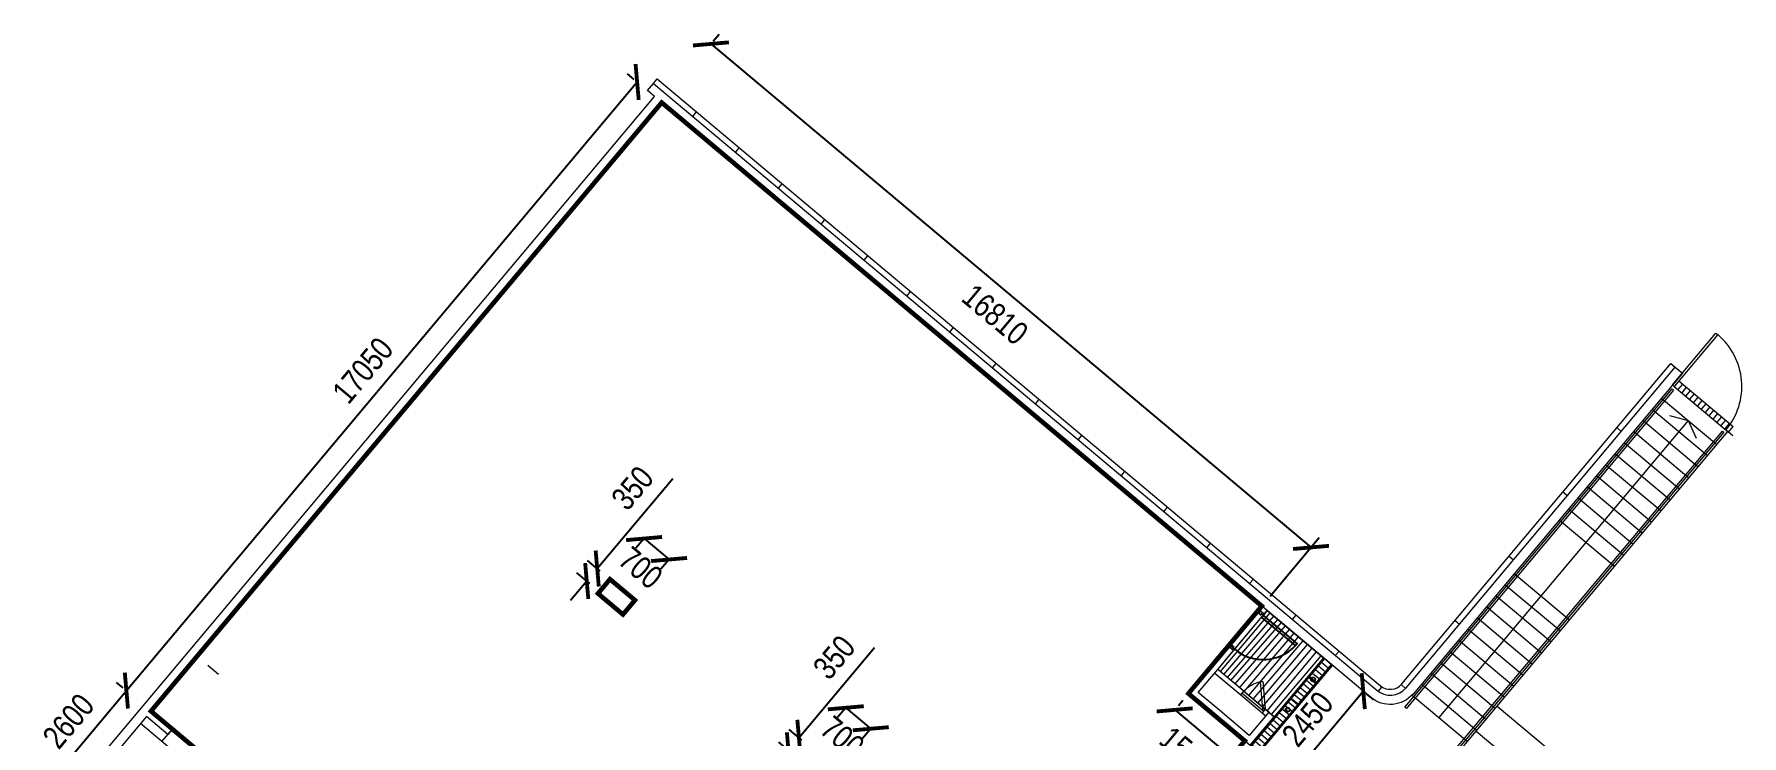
# Model space of a CAD drawing. Header units: millimetres. Extents: x 834140250 to 834644390, y 817877047 to 817987022.
# Drawn here: x 834607718 to 834644362, y 817950756 to 817965815 of the extents above; entities that cross this region are included whole.
import ezdxf

# ---------------------------------------------------------------- set-up
doc = ezdxf.new("R2010")
doc.units = ezdxf.units.MM
doc.header["$LTSCALE"] = 1000
doc.header["$MEASUREMENT"] = 0
doc.layers.get('Defpoints').update_dxf_attribs({"color": 150})
doc.layers.add('3B52X-MAGP-P-ST01$0$VPA280_Structure', color=2, linetype='Continuous', lineweight=5)
doc.layers.add('VPAX', color=7, linetype='Continuous', lineweight=13)
doc.layers.add('MGD031_1', color=7, linetype='Continuous')
doc.layers.add('VPA040_Text', color=3, linetype='Continuous')
doc.styles.add('1_2.5mm', font='arial.ttf', dxfattribs={"width": 0.8, "height": 0.0025})
doc.styles.add('Style-Arial', font='arial.ttf', dxfattribs={"width": 0.8})
doc.dimstyles.get("Standard").update_dxf_attribs({"dimtxt": 0.18, "dimasz": 0.18, "dimexe": 0.18, "dimexo": 0.06249999999999999, "dimgap": 0.09, "dimtad": 0, "dimtih": 1, "dimtoh": 1, "dimdec": 4, "dimzin": 1, "dimdsep": 46, "dimtxsty": '1_2.5mm', "dimcen": 0, "dimadec": 0, "dimazin": 0, "dimtfac": 1, "dimtdec": 4, "dimtofl": 0, "dimtmove": 0, "dimatfit": 3, "dimfxl": 0, "dimtolj": 1, "dimtzin": 1, "dimarcsym": 0})

# ---------------------------------------------------------------- blocks, each defined once
blk = doc.blocks.new('_ArchTick')
at = {"color": 0, "linetype": 'ByBlock', "const_width": 0.15}
blk.add_lwpolyline([(-0.5, -0.5), (0.5, 0.5)], dxfattribs=at)
blk = doc.blocks.new('*D48')
at = {"layer": 'Defpoints', "color": 0}
for p in [(834620656.5066469, 817964789.5194662), (834620800.8835622, 817964668.3728495), (834609841.3548174, 817951607.3150939)]:
    blk.add_point(p, dxfattribs=at)
at = {"layer": 'MGD031_1', "color": 0, "lineweight": -2}
for p, q in [((834609696.9778877, 817951728.4617226), (834620656.5066469, 817964789.5194662)), ((834620591.140416, 817964844.3682464), (834620446.7635007, 817964965.5148631)), ((834609631.6116712, 817951783.3104908), (834609487.2347416, 817951904.4571196))]:
    blk.add_line(p, q, dxfattribs=at)
at = {"layer": 'MGD031_1', "color": 0, "lineweight": -2, "xscale": 547.6004642393601, "yscale": 547.6004642393601, "zscale": 547.6004642393601}
for p, rotation in [((834620656.5066469, 817964789.5194662), 49.99999993868348), ((834609696.9778877, 817951728.4617226), 229.9999999386835)]:
    blk.add_blockref('_ArchTick', p, dxfattribs=dict(at, rotation=rotation))
at = {"layer": 'MGD031_1', "color": 0, "insert": (834614771.4383212, 817958599.0809867), "char_height": 500, "attachment_point": 5, "rotation": 49.999999938683494, "style": 'Style-Arial'}
blk.add_mtext('17050', dxfattribs=at)
blk = doc.blocks.new('*D49')
at = {"layer": 'Defpoints', "color": 0}
for p in [(834609696.9779005, 817951728.4617112), (834609841.3548156, 817951607.3150947), (834608170.1070406, 817949615.5995303)]:
    blk.add_point(p, dxfattribs=at)
at = {"layer": 'MGD031_1', "color": 0, "lineweight": -2}
for p, q in [((834609631.6116694, 817951783.3104917), (834609487.2347544, 817951904.4571081)), ((834608025.7301114, 817949736.7461587), (834609696.9779005, 817951728.4617112)), ((834607960.3638945, 817949791.5949273), (834607815.9869653, 817949912.7415557))]:
    blk.add_line(p, q, dxfattribs=at)
at = {"layer": 'MGD031_1', "color": 0, "lineweight": -2, "xscale": 547.6004642393601, "yscale": 547.6004642393601, "zscale": 547.6004642393601}
for p, rotation in [((834609696.9779005, 817951728.4617112), 49.99999993868348), ((834608025.7301114, 817949736.7461587), 229.9999999386835)]:
    blk.add_blockref('_ArchTick', p, dxfattribs=dict(at, rotation=rotation))
at = {"layer": 'MGD031_1', "color": 0, "insert": (834608456.05006, 817951072.6943274), "char_height": 500, "attachment_point": 5, "rotation": 49.999999938683494, "style": 'Style-Arial'}
blk.add_mtext('2600', dxfattribs=at)
blk = doc.blocks.new('*D52')
at = {"layer": 'Defpoints', "color": 0}
for p in [(834622111.7483475, 817965452.7387475), (834635117.0851504, 817954800.1783036), (834634061.1134332, 817953541.7202188)]:
    blk.add_point(p, dxfattribs=at)
at = {"layer": 'MGD031_1', "color": 0, "lineweight": -2}
for p, q in [((834622287.7437443, 817965662.4818938), (834622415.8735824, 817965815.1810884)), ((834622239.8781853, 817965605.437942), (834635117.0851501, 817954800.1783038)), ((834634237.10883, 817953751.4633652), (834635293.0805472, 817955009.9214501))]:
    blk.add_line(p, q, dxfattribs=at)
at = {"layer": 'MGD031_1', "color": 0, "lineweight": -2, "xscale": 547.6004642393601, "yscale": 547.6004642393601, "zscale": 547.6004642393601}
for p, rotation in [((834622239.8781853, 817965605.437942), 139.9999999386835), ((834635117.0851501, 817954800.1783038), 319.9999999386835)]:
    blk.add_blockref('_ArchTick', p, dxfattribs=dict(at, rotation=rotation))
at = {"layer": 'MGD031_1', "color": 0, "insert": (834628338.3912755, 817959797.504177), "char_height": 500, "attachment_point": 5, "rotation": 319.99999993868346, "style": 'Style-Arial'}
blk.add_mtext('16810', dxfattribs=at)
blk = doc.blocks.new('*D53')
at = {"layer": 'Defpoints', "color": 0}
for p in [(834632094.7938514, 817951198.3515699), (834633401.5700587, 817950297.6472276), (834633129.1565216, 817949972.9974167)]:
    blk.add_point(p, dxfattribs=at)
at = {"layer": 'MGD031_1', "color": 0, "lineweight": -2}
for p, q in [((834632270.7892481, 817951408.0947162), (834632367.2073898, 817951523.0013827)), ((834632191.2119929, 817951313.2582365), (834633401.5700585, 817950297.6472279)), ((834633305.1519183, 817950182.7405632), (834633577.5654554, 817950507.3903741))]:
    blk.add_line(p, q, dxfattribs=at)
at = {"layer": 'MGD031_1', "color": 0, "lineweight": -2, "xscale": 547.6004642393601, "yscale": 547.6004642393601, "zscale": 547.6004642393601}
for p, rotation in [((834632191.2119929, 817951313.2582365), 139.9999999386835), ((834633401.5700585, 817950297.6472279), 319.9999999386835)]:
    blk.add_blockref('_ArchTick', p, dxfattribs=dict(at, rotation=rotation))
at = {"layer": 'MGD031_1', "color": 0, "insert": (834632456.3006333, 817950400.1487861), "char_height": 500, "attachment_point": 5, "rotation": 319.99999993868346, "style": 'Style-Arial'}
blk.add_mtext('1580', dxfattribs=at)
blk = doc.blocks.new('*D55')
at = {"layer": 'Defpoints', "color": 0}
for p in [(834636093.9564668, 817951835.9610047), (834636238.0914108, 817951715.0174263), (834634519.1268456, 817949959.1521404)]:
    blk.add_point(p, dxfattribs=at)
at = {"layer": 'MGD031_1', "color": 0, "lineweight": -2}
for p, q in [((834634663.2617848, 817949838.2085657), (834636238.0914108, 817951715.0174263)), ((834636303.699613, 817951659.9656078), (834636447.8345568, 817951539.0220293)), ((834634728.8699918, 817949783.1567434), (834634873.0049309, 817949662.2131689))]:
    blk.add_line(p, q, dxfattribs=at)
at = {"layer": 'MGD031_1', "color": 0, "lineweight": -2, "xscale": 547.6004642393601, "yscale": 547.6004642393601, "zscale": 547.6004642393601}
for p, rotation in [((834636238.0914108, 817951715.0174263), 49.99999993868348), ((834634663.2617848, 817949838.2085657), 229.9999999386835)]:
    blk.add_blockref('_ArchTick', p, dxfattribs=dict(at, rotation=rotation))
at = {"layer": 'MGD031_1', "color": 0, "insert": (834635045.3726519, 817951116.7033885), "char_height": 500, "attachment_point": 5, "rotation": 49.999999938683494, "style": 'Style-Arial'}
blk.add_mtext('2450', dxfattribs=at)
blk = doc.blocks.new('*D106')
at = {"layer": 'Defpoints', "color": 0}
for p in [(834619800.3128814, 817954346.7190132), (834620073.6762332, 817954117.339926), (834619848.7004946, 817953849.2244282)]:
    blk.add_point(p, dxfattribs=at)
at = {"layer": 'MGD031_1', "color": 0, "lineweight": -2}
for p, q in [((834619800.3128814, 817954346.7190132), (834621423.3063629, 817956280.9273293)), ((834619863.9330866, 817954293.3353225), (834619590.5697348, 817954522.7144097)), ((834619575.3372154, 817954078.6034546), (834619223.3464223, 817953659.1171615)), ((834619638.9573481, 817954025.2198248), (834619365.5940689, 817954254.5988511))]:
    blk.add_line(p, q, dxfattribs=at)
at = {"layer": 'MGD031_1', "color": 0, "lineweight": -2, "xscale": 547.6004642393601, "yscale": 547.6004642393601, "zscale": 547.6004642393601}
for p, rotation in [((834619575.3372154, 817954078.6034546), 50.00000005273485), ((834619800.3128814, 817954346.7190132), 230.0000000527349)]:
    blk.add_blockref('_ArchTick', p, dxfattribs=dict(at, rotation=rotation))
at = {"layer": 'MGD031_1', "color": 0, "insert": (834620558.3658333, 817956073.5094717), "char_height": 500, "attachment_point": 5, "rotation": 50.00000005273488, "style": 'Style-Arial'}
blk.add_mtext('350', dxfattribs=at)
blk = doc.blocks.new('*D107')
at = {"layer": 'Defpoints', "color": 0}
for p in [(834624128.4639851, 817950714.969018), (834624401.827337, 817950485.5899307), (834624176.8517226, 817950217.4743339)]:
    blk.add_point(p, dxfattribs=at)
at = {"layer": 'MGD031_1', "color": 0, "lineweight": -2}
for p, q in [((834624128.4639851, 817950714.969018), (834625751.4574667, 817952649.177334)), ((834624192.0841905, 817950661.5853271), (834623918.7208387, 817950890.9644145)), ((834623903.4883217, 817950446.8534623), (834623551.4975286, 817950027.3671693)), ((834623967.108576, 817950393.4697304), (834623693.7451752, 817950622.8488588))]:
    blk.add_line(p, q, dxfattribs=at)
at = {"layer": 'MGD031_1', "color": 0, "lineweight": -2, "xscale": 547.6004642393601, "yscale": 547.6004642393601, "zscale": 547.6004642393601}
for p, rotation in [((834624128.4639851, 817950714.969018), 230.0000000527349), ((834623903.4883217, 817950446.8534623), 50.00000005273485)]:
    blk.add_blockref('_ArchTick', p, dxfattribs=dict(at, rotation=rotation))
at = {"layer": 'MGD031_1', "color": 0, "insert": (834624886.5169373, 817952441.7594764), "char_height": 500, "attachment_point": 5, "rotation": 50.00000005273488, "style": 'Style-Arial'}
blk.add_mtext('350', dxfattribs=at)
blk = doc.blocks.new('*D110')
at = {"layer": 'Defpoints', "color": 0}
for p in [(834620969.7434555, 817955185.2311599), (834621342.5969249, 817954540.5740416), (834621505.9745804, 817954735.2799499)]:
    blk.add_point(p, dxfattribs=at)
at = {"layer": 'MGD031_1', "color": 0, "lineweight": -2}
for p, q in [((834620793.7480587, 817954975.4880133), (834620630.3704664, 817954780.7821803)), ((834620806.365863, 817954990.5253268), (834621342.5969247, 817954540.5740416)), ((834621329.9791836, 817954525.5368032), (834621166.601528, 817954330.8308951))]:
    blk.add_line(p, q, dxfattribs=at)
at = {"layer": 'MGD031_1', "color": 0, "lineweight": -2, "xscale": 547.6004642393601, "yscale": 547.6004642393601, "zscale": 547.6004642393601}
for p, rotation in [((834620806.365863, 817954990.5253268), 140.0000000527349), ((834621342.5969247, 817954540.5740416), 320.0000000527349)]:
    blk.add_blockref('_ArchTick', p, dxfattribs=dict(at, rotation=rotation))
at = {"layer": 'MGD031_1', "color": 0, "insert": (834620734.3910024, 817954360.2457378), "char_height": 500, "attachment_point": 5, "rotation": 320.0000000527349, "style": 'Style-Arial'}
blk.add_mtext('700', dxfattribs=at)
blk = doc.blocks.new('*D111')
at = {"layer": 'Defpoints', "color": 0}
for p in [(834625297.8944297, 817951553.4812732), (834625670.7478992, 817950908.8241547), (834625834.1255547, 817951103.530063)]:
    blk.add_point(p, dxfattribs=at)
at = {"layer": 'MGD031_1', "color": 0, "lineweight": -2}
for p, q in [((834625121.8990331, 817951343.7381264), (834624958.5214406, 817951149.0322934)), ((834625134.5168372, 817951358.77544), (834625670.7478989, 817950908.8241546)), ((834625658.1301578, 817950893.7869165), (834625494.7525023, 817950699.0810082))]:
    blk.add_line(p, q, dxfattribs=at)
at = {"layer": 'MGD031_1', "color": 0, "lineweight": -2, "xscale": 547.6004642393601, "yscale": 547.6004642393601, "zscale": 547.6004642393601}
for p, rotation in [((834625134.5168372, 817951358.77544), 140.0000000527349), ((834625670.7478989, 817950908.8241546), 320.0000000527349)]:
    blk.add_blockref('_ArchTick', p, dxfattribs=dict(at, rotation=rotation))
at = {"layer": 'MGD031_1', "color": 0, "insert": (834625062.5419767, 817950728.4958509), "char_height": 500, "attachment_point": 5, "rotation": 320.0000000527349, "style": 'Style-Arial'}
blk.add_mtext('700', dxfattribs=at)
blk = doc.blocks.new('GFA_1F')
at = {"layer": 'VPAX', "ltscale": 500}
h = blk.add_hatch(dxfattribs=at)
h.set_pattern_fill('ANSI31', color=253, scale=1000, angle=135, style=0)
h.set_pattern_definition([(230.0000000000381, (-748.3442200422287, 15042.59569644928), (95.75555538992569, -80.34845121075375), [])])
h.paths.add_polyline_path([(13348.16162002087, -2193.127174019814), (13041.74374139309, -1936.012036561966), (14102.34403514862, -672.038024187088), (14523.66848552227, -1025.571222424507), (15312.69367313385, -1687.643297672272), (14252.09331989288, -2951.615891575813)])
h = blk.add_hatch(dxfattribs=at)
h.set_pattern_fill('ANSI31', color=253, scale=800, angle=45, style=0)
h.set_pattern_definition([(139.999999968345, (13757.01591944695, -3709.079987645149), (-64.27876101097665, -76.60444427638481), [])])
h.paths.add_polyline_path([(13757.01508080959, -3580.521792888641), (13910.22397685051, -3709.079306006432), (15485.05465364456, -1832.269824028015), (15331.84575748444, -1703.712310910225)])
h = blk.add_hatch(dxfattribs=at)
h.set_pattern_fill('ANSI31', color=253, scale=150, angle=49.99999999756264, style=0)
h.set_pattern_definition([(185.0000216400024, (1162823232.337111, 113324019.324952), (-1.634177231244768, 18.67864997201032), [])])
edge = h.paths.add_edge_path()
edge.add_arc((15087.05649399757, -2151.013434290886), 39.99999999999999, 0, 360)
h = blk.add_hatch(dxfattribs=at)
h.set_pattern_fill('ANSI31', color=253, scale=150, angle=49.99999999756264, style=0)
h.set_pattern_definition([(94.99999999756257, (90330004.81344879, -1164824127.744346), (-18.67865058928975, -1.634170175724), [])])
edge = h.paths.add_edge_path()
edge.add_arc((14540.68663609028, -2802.152273654938), 40, 0, 360)
at = {"color": 253}
for points in [[(13961.46016931534, -684.3644921779633), (13922.8929127412, -730.327158771019), (13961.19513490208, -762.4665392494696), (13977.2648251413, -743.3154281690297), (14015.56704730218, -775.4548086474803), (14038.0646136371, -748.6432531348645)], [(13305.81680755495, -1465.72982425991), (13344.38406412909, -1419.767157666854), (13382.68628628997, -1451.906538145305), (13366.61659605074, -1471.057649225745), (13404.91881821162, -1503.197029704196), (13382.42125187671, -1530.008585216812)]]:
    blk.add_lwpolyline(points, dxfattribs=at)
blk.add_lwpolyline([(13983.42766682373, -813.75703080836), (14015.56704730218, -775.4548086474803), (14743.3092683589, -1386.103037738042), (14711.16988788045, -1424.405259898921)], close=True, dxfattribs=at)
blk.add_arc((14015.56704730218, -775.4548086474803), 950, 230.0000000087713, 316.9830386990047, dxfattribs=at)
at = {"layer": '3B52X-MAGP-P-ST01$0$VPA280_Structure', "color": 253, "ltscale": 500}
for points in [[(-257.1153794527054, -306.4181761741638), (0, 0), (536.2311100959778, -449.9513266086578), (279.1158527135849, -756.3696166276932)], [(-9614.648120999336, -3485.206828713417), (-9389.672457695007, -3217.091273546219), (-8853.441347241402, -3667.042600035667), (-9078.417011141777, -3935.158155560493)]]:
    blk.add_lwpolyline(points, close=True, dxfattribs=at)
at = {"layer": 'VPAX', "color": 253, "ltscale": 500}
for p, q in [((22838.16658115387, 4138.150994420052), (24004.75566267967, 3159.123449921608)), ((23011.06545543671, 4189.096687078476), (22914.64731395245, 4074.190020561218)), ((22936.19310998917, 4254.974436879158), (24102.79058599472, 3275.939847588539)), ((23094.93411493301, 4118.722525954247), (22998.51597344875, 4003.815859436989)), ((23178.97859156132, 4048.557895541191), (23082.56045007706, 3933.651229023933)), ((23262.67143380642, 3977.974203586578), (23166.25329232216, 3863.067537069321)), ((23346.89172780514, 3908.019104003906), (23250.47358632088, 3793.112437486649)), ((23430.58457016945, 3837.435412168503), (23334.16642868519, 3722.528745651245)), ((23514.27741229534, 3766.851720094681), (23417.85927081108, 3651.945053577423)), ((23598.14607155323, 3696.477558732033), (23501.72793006897, 3581.570892214775)), ((23682.01473104954, 3626.103397607803), (23585.59658956528, 3511.196731090546)), ((23766.05920767784, 3555.938767194748), (23669.64106619358, 3441.03210067749)), ((23849.75204992294, 3485.355075240135), (23753.33390843868, 3370.448408722878)), ((23933.62070941925, 3414.980914115906), (23837.20256793499, 3300.074247598648)), ((24017.48936879635, 3344.606752991676), (23921.07122731209, 3229.700086474419)), ((23948.70770692825, 3206.168518543243), (24091.39780461788, 3086.437310099602)), ((24004.93149447441, 3159.332967281342), (24102.79058599472, 3275.939847588539)), ((13267.514585495, -1433.590443968773), (13923.15785300732, -652.2250324487686)), ((13382.42125189304, -1530.008585453033), (14038.06451940536, -748.6431739330292)), ((-8629.510777950287, -1844.630171298981), (-8399.697448968887, -2037.466450810432)), ((12926.83707475662, -1839.593895196915), (12412.60698640347, -2452.429450750351)), ((12623.93179404736, -2433.940925836563), (13041.74374008179, -1936.012038111687)), ((12977.46497905254, -2012.616482377052), (13536.67751598358, -2481.85152888298)), ((13600.95627689362, -2405.247084498405), (13041.74374008179, -1936.012038230896)), ((14994.38202941418, -2105.886149644852), (15147.59092533588, -2234.44366312027)), ((13083.55846297741, -2819.613494753838), (12623.93179404736, -2433.940925836563)), ((13536.67751598358, -2481.85152888298), (13600.95627689362, -2405.247084498405)), ((13719.3754478693, -3353.127290487289), (13083.55846297741, -2819.613494753838)), ((14137.18739485741, -2855.198401689529), (13719.3754478693, -3353.127290487289)), ((14060.58294010162, -2790.919653058052), (13996.30418133736, -2867.524094820023)), ((13996.30418133736, -2867.524094820023), (14072.90862560272, -2931.802855849266)), ((14137.1873947382, -2855.198401927948), (14060.58294010162, -2790.919653058052)), ((14098.88442385197, -2823.058378458023), (14252.09330534935, -2951.615909218788)), ((14608.70867371559, -2565.512228965759), (14761.9175696373, -2694.069742441177)), ((-9614.648120999336, -3485.206828713417), (-10074.27478826046, -3099.534261703491))]:
    blk.add_line(p, q, dxfattribs=at)
for points in [[(-6522.106917977333, -9017.323406100273), (-3055.755809187889, -11925.93734443188), (-3184.313331127167, -12079.14623296261), (-11802.31331205368, -4847.785614728928), (957.0207425355911, 10358.19658148289), (803.811845779419, 10486.75409424305), (932.3693677186966, 10639.96298289299), (16452.25289916992, -2382.764041900635, 0.414213561657788), (17086.22732234001, -2327.298467755318), (22858.63694620132, 4551.630685210228), (23011.84583449364, 4423.07316339016), (17239.43621075153, -2455.855990171432, -0.4142135616853792), (16323.69537734985, -2535.972930788994), (1110.229638934135, 10229.63906884193), (-9849.299123167992, -2831.418704628944), (-9389.672457456589, -3217.091273665428), (-9486.090599417686, -3331.997939705849), (-9945.717264533043, -2946.325371026993), (-11520.54690635204, -4823.134254097939), (-8341.46246767044, -7490.702834606171), (-8290.039463162422, -7429.41928422451), (-8175.132796645164, -7525.837425708771)], [(1012.717818975449, 10735.7185382843), (16532.60135042667, -2287.008486509323, 0.4142135616437009), (16990.47176706791, -2246.950016260147), (22762.87016677856, 4631.952505350113)], [(13600.9562857151, -2405.247074007988, -0.1637677740552783), (13958.47976064682, -2197.560616970062)]]:
    blk.add_lwpolyline(points, format="xyb", dxfattribs=at)
for points in [[(932.3693678379059, 10639.96298289299), (1012.717819094658, 10735.71853816509)], [(932.3693678379059, 10639.96298289299), (1012.717819094658, 10735.71853816509)], [(1775.018253087997, 9932.896609425545), (1855.366704344749, 10028.65216469765)], [(1775.018253087997, 9932.896609425545), (1855.366704344749, 10028.65216469765)], [(2694.271584153175, 9161.551476955414), (2774.620035409927, 9257.307032227516)], [(2694.271584153175, 9161.551476955414), (2774.620035409927, 9257.307032227516)], [(3613.524915218353, 8390.206344485283), (3693.873366475105, 8485.961899757385)], [(4532.778246283531, 7618.861212015152), (4613.126697540283, 7714.616767287254)], [(5452.031577348709, 6847.516079545021), (5532.380028605461, 6943.271634817123)], [(6371.284908413887, 6076.17094707489), (6451.633359670639, 6171.926502346992)], [(7290.538239479065, 5304.825814604759), (7370.886690735817, 5400.581369876862)], [(8209.791570544243, 4533.480682134628), (8290.140021800995, 4629.236237406731)], [(22762.87016677856, 4631.952505350113), (22858.62572205067, 4551.604053854942)], [(9129.04490160942, 3762.135549664497), (9209.393352866173, 3857.8911049366)], [(22560.77309906483, 3887.783024430275), (23749.26339173317, 2890.521257519722)], [(23136.2409299612, 3404.908179879189), (17788.24801456928, -2968.581584811211)], [(22162.24478089809, 3412.835469841957), (23350.73507356644, 2415.573702931404)], [(22361.50893998146, 3650.309247136116), (23549.9992326498, 2653.047480225563)], [(22736.47249960899, 3511.905568242073), (23136.22740745544, 3404.919526219368), (23311.00768172741, 3029.817065596581)], [(10048.2982326746, 2990.790417194366), (10128.64668393135, 3086.545972466469)], [(18137.72755730152, -3797.046728372574), (23987.09480941296, 3173.957702517509)], [(21605.85246610641, 3253.072510480881), (21701.60802137852, 3172.72405898571)], [(21763.71646273136, 2937.887915253639), (22952.2067553997, 1940.626148343086)], [(21962.98062181473, 3175.361692547798), (23151.47091448307, 2178.099925637245)], [(21564.45230364799, 2700.41413795948), (22752.94259631634, 1703.152371048927)], [(10967.55156373978, 2219.445284724236), (11047.90001499653, 2315.200839996338)], [(21165.92398548126, 2225.466583371162), (22354.4142781496, 1228.204816460609)], [(21365.18814456463, 2462.940360665321), (22553.67843723297, 1465.678593754768)], [(20448.83476543427, 1874.192515611649), (20544.59032070637, 1793.844064116478)], [(20966.6598263979, 1987.992806077003), (22155.15011906624, 990.7310391664505)], [(11886.8048671484, 1448.100119113922), (11967.15331840515, 1543.855674386024)], [(20568.13150823116, 1513.045251488686), (21756.62180089951, 515.7834845781326)], [(20767.39566731453, 1750.519028782845), (21955.88595998287, 753.2572618722916)], [(20368.8673491478, 1275.571474194527), (21557.35764181614, 278.3097072839737)], [(12806.05819821358, 676.7549866437912), (12886.40664947033, 772.5105419158936)], [(19291.81706476212, 495.3125207424164), (19387.57262003422, 414.9640692472458)], [(13725.31152927876, -94.59014582633972), (13805.65998053551, 1.165409445762634)], [(19404.68593418598, 126.5048098564148), (20593.17622685432, -870.7569570541382)], [(19006.15761601925, -348.4427447319031), (20194.64790868759, -1345.704511642456)], [(19205.42177510262, -110.9689674377441), (20393.91206777096, -1108.230734348297)], [(14102.34337556362, -672.0388102531433), (14038.06461465359, -748.6432539224625), (13923.15794837475, -652.2251121997833), (13987.43670940399, -575.6206685304642)], [(18806.89345693588, -585.916522026062), (19995.38374960423, -1583.178288936615)], [(14644.56486034393, -865.9352782964706), (14724.91331160069, -770.1797230243683)], [(18134.79936408997, -883.5674741268158), (18230.55491936207, -963.9159256219864)], [(18408.36513876915, -1060.86407661438), (19596.85543143749, -2058.125843524933)], [(18607.62929785252, -823.390299320221), (19796.11959052086, -1820.652066230774)], [(13041.74374139309, -1936.012036561966), (13382.42125189304, -1530.008585453033), (13267.514585495, -1433.590443968773), (12926.83707499504, -1839.593895196915)], [(18209.10097968578, -1298.337853908539), (19397.59127235413, -2295.599620819092)], [(1564.192783951759, -18111.3620634079), (15335.91751992702, -1698.859773397446)], [(13757.01574778557, -3580.522352576256), (15331.84571564198, -1703.712360739708)], [(15563.81819140911, -1637.280410766602), (15644.16664266586, -1541.524855494499)], [(17810.57266151905, -1773.285408496857), (18999.06295418739, -2770.54717540741)], [(18009.83682060242, -1535.811631202698), (19198.32711327076, -2533.073398113251)], [(1728.407201170921, -18265.69561243057), (15504.20451593399, -1848.340036392212)], [(17611.30850243568, -2010.759185791016), (18799.79879510403, -3008.020952701569)], [(12412.60698640347, -2452.429450750351), (13737.86388373375, -3564.45202589035), (14252.09331989288, -2951.615891575813)], [(13536.67751586437, -2481.851529240608), (13996.30418181419, -2867.524095058441)], [(13568.81689655781, -2443.549306750298), (14028.44356381893, -2829.221873760223)], [(13600.95627725124, -2405.247084498405), (14060.58294570446, -2790.919652462006)], [(16482.88461101055, -2408.468708992004), (16563.2330622673, -2312.713153719902)], [(16977.78166341782, -2262.447468996048), (17073.53721868992, -2342.795920491219)], [(17212.78018426895, -2485.706740379333), (18401.27047693729, -3482.968507289886)], [(17412.04434335232, -2248.232963085175), (18600.53463602066, -3245.494729995728)], [(14137.1873947382, -2855.198401927948), (14252.09330534935, -2951.615909218788)], [(19037.64045906067, -2724.593096971512), (22339.28176724911, -5494.999115109444)], [(18587.68913209438, -3260.824206829071), (21889.33044540882, -6031.230229377747)]]:
    blk.add_lwpolyline(points, dxfattribs=at)
for points in [[(22838.02814173698, 4138.139112472534), (22799.72592318058, 4170.278497099876), (23731.69956827164, 5280.961536049843), (23770.00178718567, 5248.822151303291)], [(17309.87803173065, -2449.694848775864), (22792.83213949203, 4084.684555888176), (22792.83213961124, 4084.684555768967), (22823.47391724586, 4058.973051428795), (17115.51994264126, -2743.501598954201), (17089.80843639374, -2774.143378615379), (17059.16665875912, -2748.431874036789)], [(18390.02489995956, -3356.045687437057), (23872.9792047739, 3178.33355140686), (23872.9792047739, 3178.333551287651), (23903.62098240852, 3152.622046947479), (18195.66681087017, -3649.852437615395), (18169.95530486107, -3680.494216799736), (18139.31352722645, -3654.782712221146)], [(13348.16162002087, -2193.127174019814), (13041.74374139309, -1936.012036561966), (14102.34403514862, -672.038024187088), (14523.66848552227, -1025.571222424507), (15312.69367313385, -1687.643297672272), (14252.09331989288, -2951.615891575813)], [(13757.01508080959, -3580.521792888641), (13910.22397685051, -3709.079306006432), (15485.05465364456, -1832.269824028015), (15331.84575748444, -1703.712310910225)], [(14008.28949534893, -2193.202829122543), (14060.58294558525, -2790.919652462006), (14010.77321100235, -2795.277439594269), (13958.47976064682, -2197.560616493225)], [(-9849.299122214317, -2831.4187053442), (-9389.672457456589, -3217.091273665428)]]:
    blk.add_lwpolyline(points, close=True, dxfattribs=at)
for centre, radius in [((15087.05649399757, -2151.013434290886), 49.99999999999999), ((15087.05649399757, -2151.013434290886), 39.99999999999999), ((14540.68663609028, -2802.152273654938), 50), ((14540.68663609028, -2802.152273654938), 40)]:
    blk.add_circle(centre, radius, dxfattribs=at)
blk.add_arc((22838.02814173698, 4138.139112353325), 1449.893682006248, 319.9999938705921, 50.00000349318146, dxfattribs=at)

msp = doc.modelspace()

# ---------------------------------------------------------------- linework, layer by layer
at = {"layer": 'VPA040_Text', "color": 2, "ltscale": 500, "const_width": 100}
for points in [[(834610224.3770392, 817951285.9212877), (834621183.9057858, 817964346.9790424), (834634061.1127373, 817953541.7193896), (834632486.2832406, 817951664.9104571), (834633696.6413041, 817950649.2994465), (834624311.9342884, 817939465.0571954), (834618689.1681266, 817944183.1182003), (834617017.9203409, 817942191.4026496), (834613551.5690705, 817945100.0163922), (834613680.1264272, 817945253.2250835), (834613067.290824, 817945767.4552137), (834612938.7336302, 817945614.246716), (834611789.6670177, 817946578.4280874), (834613460.9148052, 817948570.1436409)], [(834619816.5607727, 817953810.9218172), (834620073.6761521, 817954117.3399934), (834620609.9072566, 817953667.3886601), (834620352.7918738, 817953360.9704866)]]:
    msp.add_lwpolyline(points, close=True, dxfattribs=at)

# ---------------------------------------------------------------- block references
msp.add_blockref('GFA_1F', (834620073.6761533, 817954117.3399768))

# ---------------------------------------------------------------- dimensions: what is measured, and where the dimension line sits
at = {"layer": 'MGD031_1'}
for base, p1, p2, angle, picture, middle in [((834635117.0851504, 817954800.1783036), (834622111.7483475, 817965452.7387475), (834634061.1134332, 817953541.7202188), 139.9999999391266, '*D52', (834628338.3912755, 817959797.504177)), ((834620656.5066469, 817964789.5194662), (834609841.3548173, 817951607.3150939), (834620800.8835621, 817964668.3728493), 49.99999993888007, '*D48', (834614771.4383212, 817958599.0809867)), ((834619800.3128814, 817954346.7190132), (834619848.7004948, 817953849.2244283), (834620073.6762332, 817954117.339926), 50.00000005275339, '*D106', (834620558.3658333, 817956073.5094717)), ((834624128.4639851, 817950714.969018), (834624176.8517226, 817950217.4743339), (834624401.827337, 817950485.5899307), 50.00000005275339, '*D107', (834624886.5169373, 817952441.7594764)), ((834609696.9779005, 817951728.4617112), (834608170.1070406, 817949615.5995302), (834609841.3548156, 817951607.3150947), 49.99999993888007, '*D49', (834608456.05006, 817951072.6943274)), ((834636238.0914108, 817951715.0174263), (834634519.1268456, 817949959.1521403), (834636093.9564668, 817951835.9610047), 49.99999993909645, '*D55', (834635045.3726519, 817951116.7033885))]:
    dim = msp.add_linear_dim(base=base, p1=p1, p2=p2, angle=angle, dimstyle='Standard', override={"dimscale": 50, "dimtxt": 10, "dimasz": 10.9520092847872, "dimexe": 5.476004642393601, "dimexo": 5.476004642393601, "dimgap": 5.476004642393601, "dimtad": 1, "dimtih": 0, "dimtoh": 0, "dimdec": 0, "dimzin": 11, "dimtxsty": 'Style-Arial', "dimblk": 'ArchTick', "dimadec": 4, "dimazin": 3, "dimtdec": 0, "dimatfit": 1, "dimfrac": 2, "dimtolj": 0, "dimtzin": 11}, dxfattribs=at)
    dim.commit()
    dim.dimension.update_dxf_attribs({"geometry": picture, "text_midpoint": middle})
for base, p1, p2, angle, picture, middle in [((834621342.5969249, 817954540.5740416), (834620969.7434554, 817955185.2311598), (834621505.9745804, 817954735.2799499), 140.0000000527534, '*D110', (834621074.4813939, 817954765.5496844)), ((834625670.7478992, 817950908.8241547), (834625297.8944297, 817951553.4812729), (834625834.1255547, 817951103.530063), 140.0000000526999, '*D111', (834625402.6323682, 817951133.7997975)), ((834633401.5700587, 817950297.6472276), (834632094.7938513, 817951198.3515698), (834633129.1565214, 817949972.9974167), 139.9999999385368, '*D53', (834632796.3910257, 817950805.4527321))]:
    dim = msp.add_linear_dim(base=base, p1=p1, p2=p2, angle=angle, dimstyle='Standard', override={"dimscale": 50, "dimtxt": 10, "dimasz": 10.9520092847872, "dimexe": 5.476004642393601, "dimexo": 5.476004642393601, "dimgap": 5.476004642393601, "dimtad": 1, "dimtih": 0, "dimtoh": 0, "dimdec": 0, "dimzin": 11, "dimtxsty": 'Style-Arial', "dimblk": 'ArchTick', "dimadec": 4, "dimazin": 3, "dimtdec": 0, "dimatfit": 1, "dimfrac": 2, "dimtolj": 0, "dimtzin": 11}, dxfattribs=at)
    dim.commit()
    dim.dimension.update_dxf_attribs({"geometry": picture, "text_midpoint": middle, "dimtype": 160})

doc.saveas('drawing.dxf')
